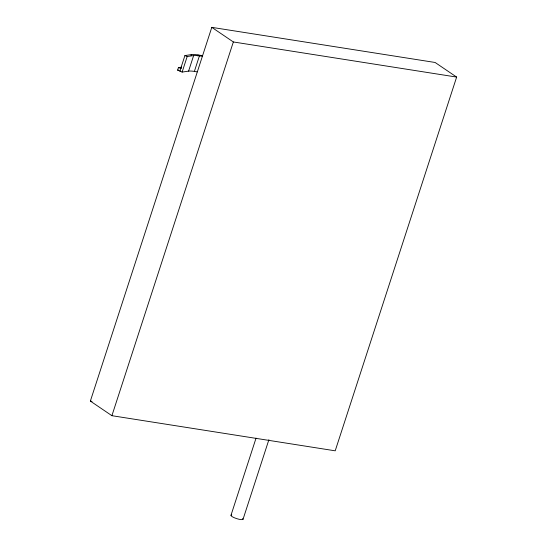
<?xml version="1.0" encoding="UTF-8"?>
<svg xmlns="http://www.w3.org/2000/svg" width="547" height="547" viewBox="0 0 547 547"><rect width="100%" height="100%" fill="white"/><g stroke="black" fill="none" stroke-linecap="round" stroke-linejoin="round"><path stroke-width="0.82" d="M197.193 71.855L194.37 71.418A17.401 3.74 18 0 0 188.585 71.131L182.137 72.081L177.604 70.125L178.411 67.637L181.631 67.165M202.274 55.603L198.048 54.939A20.082 4.314 18 0 0 191.368 54.604L184.92 55.562L179.867 71.103L180.674 70.98M182.137 72.081L187.183 56.532L193.631 55.582A17.401 3.74 18 0 1 199.423 55.869L202.24 56.314M191.053 55.582L191.368 54.604M188.585 71.131L193.631 55.582M197.734 55.91L198.048 54.939M194.37 71.418L199.423 55.869M90.358 401.088L211.792 27.35L435.097 62.474L456.642 77.079L335.208 450.817L111.903 415.693L90.358 401.088L92.04 401.354M111.903 415.693L233.343 41.955L211.792 27.35M230.984 515.274L256.058 438.106M243.032 519.315L268.898 439.706M181.481 68.498L178.411 67.637M177.604 70.125L178.411 70.009M233.343 41.955L456.642 77.079M184.92 55.562L187.183 56.532M242.622 518.488A6.359 1.367 18 0 1 236.591 518.597A6.359 1.367 18 0 1 231.757 514.959"/></g></svg>
